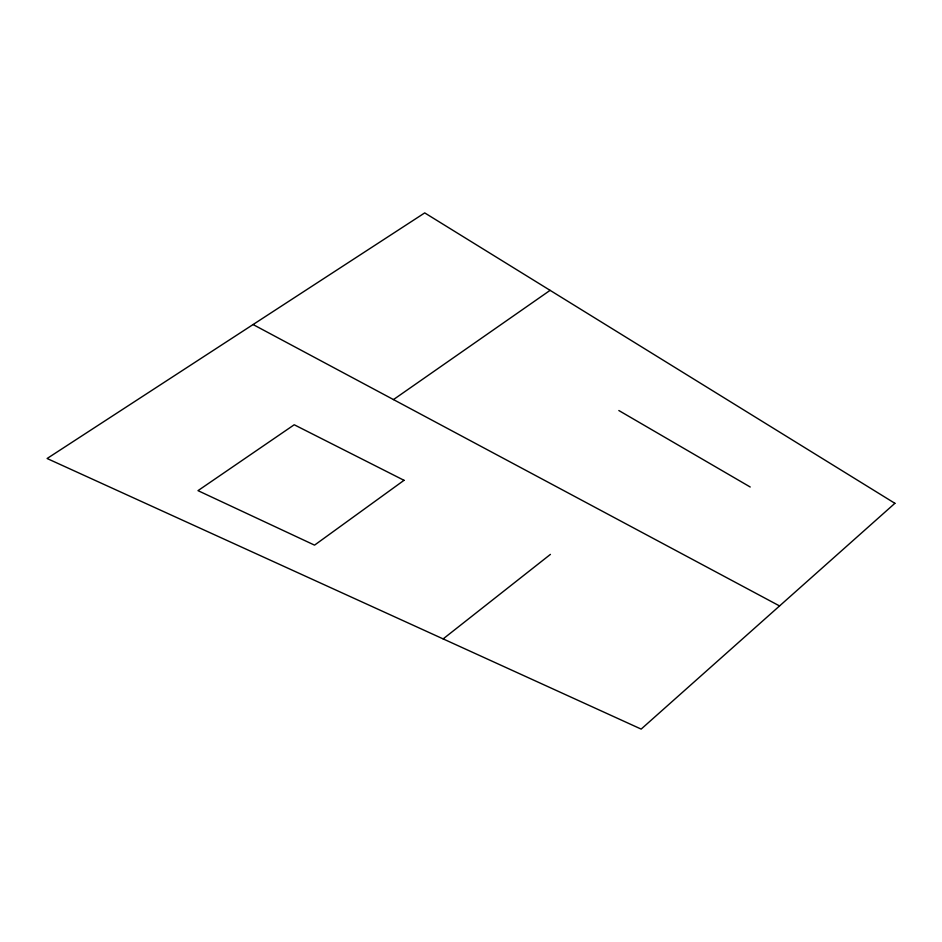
<?xml version="1.0" encoding="UTF-8"?>
<svg xmlns="http://www.w3.org/2000/svg" width="942" height="942" viewBox="0 0 942 942"><rect width="100%" height="100%" fill="white"/><g stroke="black" fill="none" stroke-linecap="round" stroke-linejoin="round"><path stroke-width="1.41" d="M443.14 638.9L550.422 554.391M393.473 399.585L550.104 290.348M253.08 324.543L779.564 605.942M618.835 410.524L750.221 487.002M894.9 503.311L641.161 729.096L47.1 458.507L424.724 212.904L894.9 503.311M404.024 480.314L314.546 545.135L197.985 490.652L294.222 424.76L404.024 480.314"/></g></svg>
